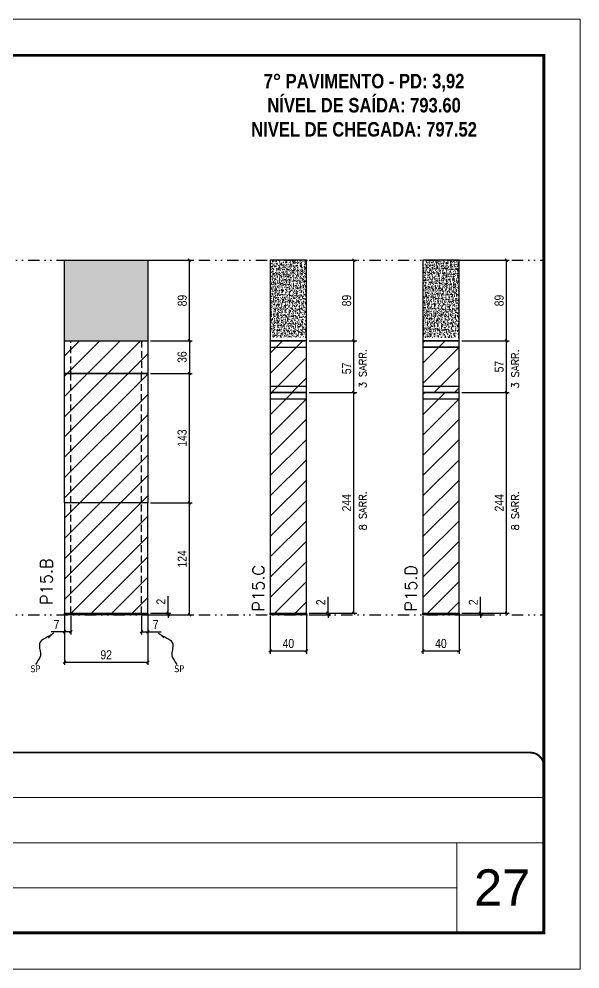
# Model space of a CAD drawing. Extents: x 28748 to 35002, y 14885 to 43501.
# Drawn here: x 32797 to 33417, y 35559 to 36609 of the extents above; entities that cross this region are included whole.
import ezdxf

# ---------------------------------------------------------------- set-up
doc = ezdxf.new("R2010")
doc.units = 0
for name, pattern in [('CONTINUO', [0]), ('DASHED', [0.75, 0.5, -0.25]), ('DIVIDE2', [0.625, 0.25, -0.125, 0, -0.125, 0, -0.125]), ('HIDDEN', [0.375, 0.25, -0.125])]:
    doc.linetypes.add(name, pattern=pattern)
for name, color, linetype, lineweight in [('CARIMBO', 255, 'Continuous', 9), ('Folhas', 255, 'Continuous', 9), ('Hachura', 251, 'Continuous', 9), ('SARRAFO DE PRESSAO', 251, 'DASHED', 9), ('Texto Seção', 7, 'Continuous', 15)]:
    doc.layers.add(name, color=color, linetype=linetype, lineweight=lineweight)
for name, color, linetype in [('COTA', 241, 'Continuous'), ('NOMENCLATURA', 7, 'Continuous'), ('Nível', 160, 'Continuous'), ('Painéis', 200, 'Continuous'), ('SARR_2.2x7', 40, 'Continuous'), ('Sarrafo de Pressão', 42, 'HIDDEN'), ('texto', 7, 'Continuous')]:
    doc.layers.add(name, color=color, linetype=linetype)
doc.styles.add('ARIAL', font='arial.ttf')
doc.styles.add('COTA TECNICA', font='techl___.ttf', dxfattribs={"height": 10})
doc.styles.add('COTA TECNICA-50', font='techl___.ttf', dxfattribs={"height": 10})
doc.styles.add('REGUA-120', font='ROMANS.shx', dxfattribs={"height": 15})
doc.styles.add('ROMANC', font='techb___.ttf', dxfattribs={"height": 2.5})
doc.styles.add('ROMANS', font='romans.shx')
doc.styles.get("Standard").update_dxf_attribs({"font": 'arial.ttf'})
doc.dimstyles.new('COTA PAINEL-50', dxfattribs={"dimtxt": 10, "dimasz": 3, "dimexe": 3, "dimexo": 3, "dimgap": 3, "dimtad": 1, "dimdec": 1, "dimzin": 12, "dimdsep": 46, "dimtxsty": 'COTA TECNICA-50', "dimblk1": 'OBLIQUE', "dimblk2": 'OBLIQUE', "dimsah": 1, "dimcen": 0.9, "dimclrd": 4, "dimclre": 4, "dimclrt": 240, "dimadec": 1, "dimazin": 3, "dimtfac": 1, "dimtdec": 1, "dimtmove": 0, "dimatfit": 3, "dimfxl": 1, "dimtolj": 1, "dimtzin": 12, "dimarcsym": 0})
doc.dimstyles.new('PAINEL', dxfattribs={"dimtxt": 10, "dimasz": 3, "dimexe": 3, "dimexo": 3, "dimgap": 3, "dimtad": 1, "dimdec": 1, "dimzin": 12, "dimdsep": 46, "dimtxsty": 'COTA TECNICA', "dimblk1": 'OBLIQUE', "dimblk2": 'OBLIQUE', "dimsah": 1, "dimcen": 0.9, "dimclrd": 4, "dimclre": 4, "dimclrt": 240, "dimadec": 1, "dimazin": 3, "dimtfac": 1, "dimtdec": 1, "dimtmove": 0, "dimatfit": 3, "dimfxl": 1, "dimtolj": 1, "dimtzin": 12, "dimarcsym": 0})
doc.dimstyles.get("Standard").update_dxf_attribs({"dimtxt": 0.18, "dimasz": 0.18, "dimexe": 0.18, "dimexo": 0.0625, "dimgap": 0.09, "dimtad": 0, "dimtih": 1, "dimtoh": 1, "dimdec": 4, "dimzin": 0, "dimdsep": 46, "dimtxsty": 'Standard', "dimcen": 0.09, "dimadec": 0, "dimazin": 0, "dimtfac": 1, "dimtdec": 4, "dimtofl": 0, "dimtmove": 0, "dimatfit": 3, "dimfxl": 1, "dimtolj": 1, "dimtzin": 0, "dimarcsym": 0})

# ---------------------------------------------------------------- blocks, each defined once
blk = doc.blocks.new('9999999999')
at = {"color": 30, "linetype": 'CONTINUO'}
for p, q in [((98564.6, 34379.6), (99584, 34379.6)), ((98564.6, 34329.8), (99488, 34329.8)), ((99584, 34329.8), (99488, 34329.8)), ((99488, 34329.8), (99488, 34230.2)), ((98564.6, 34280), (99488, 34280))]:
    blk.add_line(p, q, dxfattribs=at)
at = {"color": 30, "linetype": 'CONTINUO', "const_width": 2}
blk.add_lwpolyline([(99584, 34230.2), (99584, 34414.4, 0.414214), (99569, 34429.4), (98229, 34429.4, 0.414214), (98214, 34414.4), (98214, 34245.2, 0.414214), (98229, 34230.2), (99584, 34230.2)], format="xyb", dxfattribs=at)
at = {"layer": 'Folhas'}
blk.add_lwpolyline([(98139, 34190.2), (99624, 34190.2), (99624, 35240.2), (98139, 35240.2)], close=True, dxfattribs=at)
at = {"layer": 'Folhas', "color": 30, "const_width": 3}
blk.add_lwpolyline([(98214, 34230.2), (99584, 34230.2), (99584, 35200.2), (98214, 35200.2)], close=True, dxfattribs=at)
blk = doc.blocks.new('_Oblique')
at = {"color": 0, "linetype": 'ByBlock', "lineweight": -2}
blk.add_line((-0.5, -0.5), (0.5, 0.5), dxfattribs=at)
blk = doc.blocks.new('*D532')
at = {"layer": 'COTA', "color": 4, "lineweight": -2, "transparency": 16777216}
for p, q in [((33117.5, 36196.6), (33170, 36196.6)), ((33167, 35952.6), (33167, 36196.6)), ((33117.5, 35952.6), (33170, 35952.6))]:
    blk.add_line(p, q, dxfattribs=at)
at = {"layer": 'Defpoints', "color": 0, "transparency": 16777216}
for p in [(33114.5, 36196.6), (33167, 36196.6), (33114.5, 35952.6)]:
    blk.add_point(p, dxfattribs=at)
at = {"layer": 'COTA', "color": 4, "lineweight": -2, "transparency": 16777216, "xscale": 3, "yscale": 3, "zscale": 3}
for p, rotation in [((33167, 36196.6), 90), ((33167, 35952.6), 270)]:
    blk.add_blockref('_Oblique', p, dxfattribs=dict(at, rotation=rotation))
at = {"layer": 'COTA', "color": 240, "transparency": 16777216, "insert": (33158.9, 36074.6), "char_height": 10, "attachment_point": 5, "rotation": 90, "style": 'COTA TECNICA'}
blk.add_mtext('\\A1;244', dxfattribs=at)
blk = doc.blocks.new('*D533')
at = {"layer": 'COTA', "color": 4, "lineweight": -2, "transparency": 16777216}
for p, q in [((33117.5, 36342.6), (33170, 36342.6)), ((33167, 36253.6), (33167, 36342.6)), ((33117.5, 36253.6), (33170, 36253.6))]:
    blk.add_line(p, q, dxfattribs=at)
at = {"layer": 'Defpoints', "color": 0, "transparency": 16777216}
for p in [(33114.5, 36342.6), (33167, 36342.6), (33114.5, 36253.6)]:
    blk.add_point(p, dxfattribs=at)
at = {"layer": 'COTA', "color": 4, "lineweight": -2, "transparency": 16777216, "xscale": 3, "yscale": 3, "zscale": 3}
for p, rotation in [((33167, 36342.6), 90), ((33167, 36253.6), 270)]:
    blk.add_blockref('_Oblique', p, dxfattribs=dict(at, rotation=rotation))
at = {"layer": 'COTA', "color": 240, "transparency": 16777216, "insert": (33158.9, 36298.1), "char_height": 10, "attachment_point": 5, "rotation": 90, "style": 'COTA TECNICA'}
blk.add_mtext('\\A1;89', dxfattribs=at)
blk = doc.blocks.new('*D534')
at = {"layer": 'COTA', "color": 4, "lineweight": -2, "transparency": 16777216}
for p, q in [((33074.5, 35949.6), (33074.5, 35907.8)), ((33114.5, 35949.6), (33114.5, 35907.8)), ((33074.5, 35910.8), (33114.5, 35910.8))]:
    blk.add_line(p, q, dxfattribs=at)
at = {"layer": 'Defpoints', "color": 0, "transparency": 16777216}
for p in [(33074.5, 35952.6), (33114.5, 35952.6), (33114.5, 35910.8)]:
    blk.add_point(p, dxfattribs=at)
at = {"layer": 'COTA', "color": 4, "lineweight": -2, "transparency": 16777216, "xscale": 3, "yscale": 3, "zscale": 3, "rotation": 180}
blk.add_blockref('_Oblique', (33074.5, 35910.8), dxfattribs=at)
at = {"layer": 'COTA', "color": 4, "lineweight": -2, "transparency": 16777216, "xscale": 3, "yscale": 3, "zscale": 3}
blk.add_blockref('_Oblique', (33114.5, 35910.8), dxfattribs=at)
at = {"layer": 'COTA', "color": 240, "transparency": 16777216, "insert": (33094.5, 35919), "char_height": 10, "attachment_point": 5, "style": 'COTA TECNICA'}
blk.add_mtext('\\A1;40', dxfattribs=at)
blk = doc.blocks.new('*D1610')
at = {"layer": 'COTA', "color": 4, "linetype": 'ByBlock', "lineweight": -2, "transparency": 16777216}
for p, q in [((33117.5, 36253.6), (33170, 36253.6)), ((33167, 36196.6), (33167, 36253.6)), ((33117.5, 36196.6), (33170, 36196.6))]:
    blk.add_line(p, q, dxfattribs=at)
at = {"layer": 'Defpoints', "color": 0, "linetype": 'ByBlock', "transparency": 16777216}
for p in [(33114.5, 36253.6), (33167, 36253.6), (33114.5, 36196.6)]:
    blk.add_point(p, dxfattribs=at)
at = {"layer": 'COTA', "color": 4, "linetype": 'ByBlock', "lineweight": -2, "transparency": 16777216, "xscale": 3, "yscale": 3, "zscale": 3}
for p, rotation in [((33167, 36253.6), 90), ((33167, 36196.6), 270)]:
    blk.add_blockref('_Oblique', p, dxfattribs=dict(at, rotation=rotation))
at = {"layer": 'COTA', "color": 240, "linetype": 'ByBlock', "transparency": 16777216, "insert": (33158.9, 36223.1), "char_height": 10, "attachment_point": 5, "rotation": 90, "style": 'COTA TECNICA'}
blk.add_mtext('\\A1;57', dxfattribs=at)
blk = doc.blocks.new('*D535')
at = {"layer": 'COTA', "color": 4, "lineweight": -2, "transparency": 16777216}
for p, q in [((33138.3, 35952.6), (33138.3, 35970.7)), ((33117.5, 35952.6), (33141.3, 35952.6)), ((33138.3, 35950.6), (33138.3, 35952.6)), ((33117.5, 35950.6), (33141.3, 35950.6)), ((33138.3, 35950.6), (33138.3, 35947.6))]:
    blk.add_line(p, q, dxfattribs=at)
at = {"layer": 'Defpoints', "color": 0, "transparency": 16777216}
for p in [(33114.5, 35952.6), (33138.3, 35952.6), (33114.5, 35950.6)]:
    blk.add_point(p, dxfattribs=at)
at = {"layer": 'COTA', "color": 4, "lineweight": -2, "transparency": 16777216, "xscale": 3, "yscale": 3, "zscale": 3}
for p, rotation in [((33138.3, 35952.6), 270), ((33138.3, 35950.6), 90)]:
    blk.add_blockref('_Oblique', p, dxfattribs=dict(at, rotation=rotation))
at = {"layer": 'COTA', "color": 240, "transparency": 16777216, "insert": (33130.3, 35964.6), "char_height": 10, "attachment_point": 5, "rotation": 90, "style": 'COTA TECNICA-50'}
blk.add_mtext('\\A1;2', dxfattribs=at)
blk = doc.blocks.new('*D621')
at = {"layer": 'COTA', "color": 4, "lineweight": -2, "transparency": 16777216}
for p, q in [((32847.1, 35949.6), (32847.1, 35895.4)), ((32939.1, 35949.6), (32939.1, 35895.4)), ((32847.1, 35898.4), (32939.1, 35898.4))]:
    blk.add_line(p, q, dxfattribs=at)
at = {"layer": 'Defpoints', "color": 0, "transparency": 16777216}
for p in [(32847.1, 35952.6), (32939.1, 35952.6), (32939.1, 35898.4)]:
    blk.add_point(p, dxfattribs=at)
at = {"layer": 'COTA', "color": 4, "lineweight": -2, "transparency": 16777216, "xscale": 3, "yscale": 3, "zscale": 3, "rotation": 180}
blk.add_blockref('_Oblique', (32847.1, 35898.4), dxfattribs=at)
at = {"layer": 'COTA', "color": 4, "lineweight": -2, "transparency": 16777216, "xscale": 3, "yscale": 3, "zscale": 3}
blk.add_blockref('_Oblique', (32939.1, 35898.4), dxfattribs=at)
at = {"layer": 'COTA', "color": 240, "transparency": 16777216, "insert": (32893.1, 35906.5), "char_height": 10, "attachment_point": 5, "style": 'COTA TECNICA'}
blk.add_mtext('\\A1;92', dxfattribs=at)
blk = doc.blocks.new('*D622')
at = {"layer": 'COTA', "color": 4, "lineweight": -2, "transparency": 16777216}
for p, q in [((32942.1, 36074.6), (32988.3, 36074.6)), ((32985.3, 35950.6), (32985.3, 36074.6)), ((32942.1, 35950.6), (32988.3, 35950.6))]:
    blk.add_line(p, q, dxfattribs=at)
at = {"layer": 'Defpoints', "color": 0, "transparency": 16777216}
for p in [(32939.1, 36074.6), (32985.3, 36074.6), (32939.1, 35950.6)]:
    blk.add_point(p, dxfattribs=at)
at = {"layer": 'COTA', "color": 4, "lineweight": -2, "transparency": 16777216, "xscale": 3, "yscale": 3, "zscale": 3}
for p, rotation in [((32985.3, 36074.6), 90), ((32985.3, 35950.6), 270)]:
    blk.add_blockref('_Oblique', p, dxfattribs=dict(at, rotation=rotation))
at = {"layer": 'COTA', "color": 240, "transparency": 16777216, "insert": (32977.2, 36012.6), "char_height": 10, "attachment_point": 5, "rotation": 90, "style": 'COTA TECNICA-50'}
blk.add_mtext('\\A1;124', dxfattribs=at)
blk = doc.blocks.new('*D623')
at = {"layer": 'COTA', "color": 4, "lineweight": -2, "transparency": 16777216}
for p, q in [((32961.6, 35952.6), (32961.6, 35971.4)), ((32942.1, 35952.6), (32964.6, 35952.6)), ((32961.6, 35950.6), (32961.6, 35952.6)), ((32942.1, 35950.6), (32964.6, 35950.6)), ((32961.6, 35950.6), (32961.6, 35947.6))]:
    blk.add_line(p, q, dxfattribs=at)
at = {"layer": 'Defpoints', "color": 0, "transparency": 16777216}
for p in [(32939.1, 35952.6), (32939.1, 35950.6), (32961.6, 35950.6)]:
    blk.add_point(p, dxfattribs=at)
at = {"layer": 'COTA', "color": 4, "lineweight": -2, "transparency": 16777216, "xscale": 3, "yscale": 3, "zscale": 3}
for p, rotation in [((32961.6, 35952.6), 270), ((32961.6, 35950.6), 90)]:
    blk.add_blockref('_Oblique', p, dxfattribs=dict(at, rotation=rotation))
at = {"layer": 'COTA', "color": 240, "transparency": 16777216, "insert": (32953.6, 35965.3), "char_height": 10, "attachment_point": 5, "rotation": 90, "style": 'COTA TECNICA-50'}
blk.add_mtext('\\A1;2', dxfattribs=at)
blk = doc.blocks.new('*D624')
at = {"layer": 'COTA', "color": 4, "lineweight": -2, "transparency": 16777216}
for p, q in [((32847.1, 35947.6), (32847.1, 35929.1)), ((32854.1, 35949.6), (32854.1, 35929.1)), ((32847.1, 35932.1), (32832.3, 35932.1)), ((32854.1, 35932.1), (32847.1, 35932.1))]:
    blk.add_line(p, q, dxfattribs=at)
at = {"layer": 'Defpoints', "color": 0, "transparency": 16777216}
for p in [(32854.1, 35952.6), (32847.1, 35950.6), (32847.1, 35932.1)]:
    blk.add_point(p, dxfattribs=at)
at = {"layer": 'COTA', "color": 4, "lineweight": -2, "transparency": 16777216, "xscale": 3, "yscale": 3, "zscale": 3, "rotation": 180}
blk.add_blockref('_Oblique', (32847.1, 35932.1), dxfattribs=at)
at = {"layer": 'COTA', "color": 4, "lineweight": -2, "transparency": 16777216, "xscale": 3, "yscale": 3, "zscale": 3}
blk.add_blockref('_Oblique', (32854.1, 35932.1), dxfattribs=at)
at = {"layer": 'COTA', "color": 240, "transparency": 16777216, "insert": (32838.2, 35940.1), "char_height": 10, "attachment_point": 5, "style": 'COTA TECNICA-50'}
blk.add_mtext('\\A1;7', dxfattribs=at)
blk = doc.blocks.new('*D625')
at = {"layer": 'COTA', "color": 4, "lineweight": -2, "transparency": 16777216}
for p, q in [((32932.1, 35949.6), (32932.1, 35929.1)), ((32939.1, 35947.6), (32939.1, 35929.1)), ((32932.1, 35932.1), (32939.1, 35932.1)), ((32939.1, 35932.1), (32953.8, 35932.1))]:
    blk.add_line(p, q, dxfattribs=at)
at = {"layer": 'Defpoints', "color": 0, "transparency": 16777216}
for p in [(32932.1, 35952.6), (32939.1, 35950.6), (32939.1, 35932.1)]:
    blk.add_point(p, dxfattribs=at)
at = {"layer": 'COTA', "color": 4, "lineweight": -2, "transparency": 16777216, "xscale": 3, "yscale": 3, "zscale": 3, "rotation": 180}
blk.add_blockref('_Oblique', (32932.1, 35932.1), dxfattribs=at)
at = {"layer": 'COTA', "color": 4, "lineweight": -2, "transparency": 16777216, "xscale": 3, "yscale": 3, "zscale": 3}
blk.add_blockref('_Oblique', (32939.1, 35932.1), dxfattribs=at)
at = {"layer": 'COTA', "color": 240, "transparency": 16777216, "insert": (32947.9, 35940.1), "char_height": 10, "attachment_point": 5, "style": 'COTA TECNICA-50'}
blk.add_mtext('\\A1;7', dxfattribs=at)
blk = doc.blocks.new('*D571')
at = {"layer": 'COTA', "color": 4, "linetype": 'ByBlock', "lineweight": -2, "transparency": 16777216}
for p, q in [((32942.1, 36217.6), (32988.3, 36217.6)), ((32985.3, 36074.6), (32985.3, 36217.6)), ((32942.1, 36074.6), (32988.3, 36074.6))]:
    blk.add_line(p, q, dxfattribs=at)
at = {"layer": 'Defpoints', "color": 0, "linetype": 'ByBlock', "transparency": 16777216}
for p in [(32939.1, 36217.6), (32985.3, 36217.6), (32939.1, 36074.6)]:
    blk.add_point(p, dxfattribs=at)
at = {"layer": 'COTA', "color": 4, "linetype": 'ByBlock', "lineweight": -2, "transparency": 16777216, "xscale": 3, "yscale": 3, "zscale": 3}
for p, rotation in [((32985.3, 36217.6), 90), ((32985.3, 36074.6), 270)]:
    blk.add_blockref('_Oblique', p, dxfattribs=dict(at, rotation=rotation))
at = {"layer": 'COTA', "color": 240, "linetype": 'ByBlock', "transparency": 16777216, "insert": (32977.1, 36146.1), "char_height": 10, "attachment_point": 5, "rotation": 90, "style": 'COTA TECNICA'}
blk.add_mtext('\\A1;143', dxfattribs=at)
blk = doc.blocks.new('*D1387')
at = {"layer": 'COTA', "color": 4, "lineweight": -2, "transparency": 16777216}
for p, q in [((32942.1, 36342.6), (32988.3, 36342.6)), ((32985.3, 36253.6), (32985.3, 36342.6)), ((32942.1, 36253.6), (32988.3, 36253.6))]:
    blk.add_line(p, q, dxfattribs=at)
at = {"layer": 'Defpoints', "color": 0, "transparency": 16777216}
for p in [(32939.1, 36342.6), (32985.3, 36342.6), (32939.1, 36253.6)]:
    blk.add_point(p, dxfattribs=at)
at = {"layer": 'COTA', "color": 4, "lineweight": -2, "transparency": 16777216, "xscale": 3, "yscale": 3, "zscale": 3}
for p, rotation in [((32985.3, 36342.6), 90), ((32985.3, 36253.6), 270)]:
    blk.add_blockref('_Oblique', p, dxfattribs=dict(at, rotation=rotation))
at = {"layer": 'COTA', "color": 240, "transparency": 16777216, "insert": (32977.2, 36298.1), "char_height": 10, "attachment_point": 5, "rotation": 90, "style": 'COTA TECNICA'}
blk.add_mtext('\\A1;89', dxfattribs=at)
blk = doc.blocks.new('*D1388')
at = {"layer": 'COTA', "color": 4, "lineweight": -2, "transparency": 16777216}
for p, q in [((33286.1, 36196.6), (33338.6, 36196.6)), ((33335.6, 35952.6), (33335.6, 36196.6)), ((33286.1, 35952.6), (33338.6, 35952.6))]:
    blk.add_line(p, q, dxfattribs=at)
at = {"layer": 'Defpoints', "color": 0, "transparency": 16777216}
for p in [(33283.1, 36196.6), (33335.6, 36196.6), (33283.1, 35952.6)]:
    blk.add_point(p, dxfattribs=at)
at = {"layer": 'COTA', "color": 4, "lineweight": -2, "transparency": 16777216, "xscale": 3, "yscale": 3, "zscale": 3}
for p, rotation in [((33335.6, 36196.6), 90), ((33335.6, 35952.6), 270)]:
    blk.add_blockref('_Oblique', p, dxfattribs=dict(at, rotation=rotation))
at = {"layer": 'COTA', "color": 240, "transparency": 16777216, "insert": (33327.5, 36074.6), "char_height": 10, "attachment_point": 5, "rotation": 90, "style": 'COTA TECNICA'}
blk.add_mtext('\\A1;244', dxfattribs=at)
blk = doc.blocks.new('*D1389')
at = {"layer": 'COTA', "color": 4, "lineweight": -2, "transparency": 16777216}
for p, q in [((33286.1, 36342.6), (33338.6, 36342.6)), ((33335.6, 36253.6), (33335.6, 36342.6)), ((33286.1, 36253.6), (33338.6, 36253.6))]:
    blk.add_line(p, q, dxfattribs=at)
at = {"layer": 'Defpoints', "color": 0, "transparency": 16777216}
for p in [(33283.1, 36342.6), (33335.6, 36342.6), (33283.1, 36253.6)]:
    blk.add_point(p, dxfattribs=at)
at = {"layer": 'COTA', "color": 4, "lineweight": -2, "transparency": 16777216, "xscale": 3, "yscale": 3, "zscale": 3}
for p, rotation in [((33335.6, 36342.6), 90), ((33335.6, 36253.6), 270)]:
    blk.add_blockref('_Oblique', p, dxfattribs=dict(at, rotation=rotation))
at = {"layer": 'COTA', "color": 240, "transparency": 16777216, "insert": (33327.5, 36298.1), "char_height": 10, "attachment_point": 5, "rotation": 90, "style": 'COTA TECNICA'}
blk.add_mtext('\\A1;89', dxfattribs=at)
blk = doc.blocks.new('*D1390')
at = {"layer": 'COTA', "color": 4, "lineweight": -2, "transparency": 16777216}
for p, q in [((33243.1, 35949.6), (33243.1, 35907.8)), ((33283.1, 35949.6), (33283.1, 35907.8)), ((33243.1, 35910.8), (33283.1, 35910.8))]:
    blk.add_line(p, q, dxfattribs=at)
at = {"layer": 'Defpoints', "color": 0, "transparency": 16777216}
for p in [(33243.1, 35952.6), (33283.1, 35952.6), (33283.1, 35910.8)]:
    blk.add_point(p, dxfattribs=at)
at = {"layer": 'COTA', "color": 4, "lineweight": -2, "transparency": 16777216, "xscale": 3, "yscale": 3, "zscale": 3, "rotation": 180}
blk.add_blockref('_Oblique', (33243.1, 35910.8), dxfattribs=at)
at = {"layer": 'COTA', "color": 4, "lineweight": -2, "transparency": 16777216, "xscale": 3, "yscale": 3, "zscale": 3}
blk.add_blockref('_Oblique', (33283.1, 35910.8), dxfattribs=at)
at = {"layer": 'COTA', "color": 240, "transparency": 16777216, "insert": (33263.1, 35919), "char_height": 10, "attachment_point": 5, "style": 'COTA TECNICA'}
blk.add_mtext('\\A1;40', dxfattribs=at)
blk = doc.blocks.new('*D2080')
at = {"layer": 'COTA', "color": 4, "linetype": 'ByBlock', "lineweight": -2, "transparency": 16777216}
for p, q in [((33286.1, 36253.6), (33338.6, 36253.6)), ((33335.6, 36196.6), (33335.6, 36253.6)), ((33286.1, 36196.6), (33338.6, 36196.6))]:
    blk.add_line(p, q, dxfattribs=at)
at = {"layer": 'Defpoints', "color": 0, "linetype": 'ByBlock', "transparency": 16777216}
for p in [(33283.1, 36253.6), (33335.6, 36253.6), (33283.1, 36196.6)]:
    blk.add_point(p, dxfattribs=at)
at = {"layer": 'COTA', "color": 4, "linetype": 'ByBlock', "lineweight": -2, "transparency": 16777216, "xscale": 3, "yscale": 3, "zscale": 3}
for p, rotation in [((33335.6, 36253.6), 90), ((33335.6, 36196.6), 270)]:
    blk.add_blockref('_Oblique', p, dxfattribs=dict(at, rotation=rotation))
at = {"layer": 'COTA', "color": 240, "linetype": 'ByBlock', "transparency": 16777216, "insert": (33327.5, 36225.1), "char_height": 10, "attachment_point": 5, "rotation": 90, "style": 'COTA TECNICA'}
blk.add_mtext('\\A1;57', dxfattribs=at)
blk = doc.blocks.new('*D1391')
at = {"layer": 'COTA', "color": 4, "lineweight": -2, "transparency": 16777216}
for p, q in [((33306.9, 35952.6), (33306.9, 35970.7)), ((33286.1, 35952.6), (33309.9, 35952.6)), ((33306.9, 35950.6), (33306.9, 35952.6)), ((33286.1, 35950.6), (33309.9, 35950.6)), ((33306.9, 35950.6), (33306.9, 35947.6))]:
    blk.add_line(p, q, dxfattribs=at)
at = {"layer": 'Defpoints', "color": 0, "transparency": 16777216}
for p in [(33283.1, 35952.6), (33306.9, 35952.6), (33283.1, 35950.6)]:
    blk.add_point(p, dxfattribs=at)
at = {"layer": 'COTA', "color": 4, "lineweight": -2, "transparency": 16777216, "xscale": 3, "yscale": 3, "zscale": 3}
for p, rotation in [((33306.9, 35952.6), 270), ((33306.9, 35950.6), 90)]:
    blk.add_blockref('_Oblique', p, dxfattribs=dict(at, rotation=rotation))
at = {"layer": 'COTA', "color": 240, "transparency": 16777216, "insert": (33298.9, 35964.6), "char_height": 10, "attachment_point": 5, "rotation": 90, "style": 'COTA TECNICA-50'}
blk.add_mtext('\\A1;2', dxfattribs=at)
blk = doc.blocks.new('*D2281')
at = {"layer": 'COTA', "color": 4, "lineweight": -2, "transparency": 16777216}
for p, q in [((32942.1, 36253.6), (32988.3, 36253.6)), ((32985.3, 36253.6), (32985.3, 36217.6)), ((32942.1, 36217.6), (32988.3, 36217.6))]:
    blk.add_line(p, q, dxfattribs=at)
at = {"layer": 'Defpoints', "color": 0, "transparency": 16777216}
for p in [(32939.1, 36253.6), (32939.1, 36217.6), (32985.3, 36217.6)]:
    blk.add_point(p, dxfattribs=at)
at = {"layer": 'COTA', "color": 4, "lineweight": -2, "transparency": 16777216, "xscale": 3, "yscale": 3, "zscale": 3}
for p, rotation in [((32985.3, 36253.6), 90), ((32985.3, 36217.6), 270)]:
    blk.add_blockref('_Oblique', p, dxfattribs=dict(at, rotation=rotation))
at = {"layer": 'COTA', "color": 240, "transparency": 16777216, "insert": (32977.1, 36235.6), "char_height": 10, "attachment_point": 5, "rotation": 90, "style": 'COTA TECNICA'}
blk.add_mtext('\\A1;36', dxfattribs=at)

msp = doc.modelspace()

# ---------------------------------------------------------------- hatches: boundary and pattern name
at = {"layer": 'COTA', "linetype": 'ByBlock'}
h = msp.add_hatch(dxfattribs=at)
h.set_pattern_fill('AR-CONC', color=256, scale=0.03)
h.set_pattern_definition([(50, (29298.68, 35524.51), (5.46554, -0.4781726), [0.5715, -6.2865]), (355, (29298.68, 35524.51), (-1.057303, 5.731705), [0.4572, -5.0292175]), (100.45144, (29299.1356, 35524.4703), (4.4082374, 5.2535326), [0.4857, -5.342707]), (46.1842, (29298.68, 35526.034), (8.132371, -1.26127), [0.85725, -9.42975]), (96.63556, (29299.358, 35525.929), (7.122124, 7.422784), [0.72855, -8.014068]), (351.18415, (29298.68, 35526.034), (7.122124, 7.422784), [0.685799, -7.543792]), (21, (29299.442, 35525.653), (4.548432, -3.067956), [0.5715, -6.2865]), (326, (29299.442, 35525.653), (1.854061, 5.525639), [0.4572, -5.0292]), (71.45144, (29299.821, 35525.3975), (6.4024926, 2.457683), [0.4857, -5.342698]), (37.5, (29298.6801, 35524.5102), (0.0926581, 2.5366512), [0, -4.96824, 0, -5.1054, 0, -5.04825]), (7.5, (29298.68, 35524.5102), (2.0045899, 3.0054172), [0, -2.91084, 0, -4.85394, 0, -1.92405]), (327.5, (29296.9808, 35524.5102), (4.0677179, -0.1718623), [0, -1.905, 0, -5.9436, 0, -7.8867]), (317.5, (29296.219, 35524.51), (4.4438754, 0.7627947), [0, -2.4765, 0, -3.94716, 0, -5.6007])])
h.paths.add_polyline_path([(32905.07, 36253.58), (32939.07, 36253.58), (32939.07, 36342.58), (32847.07, 36342.58), (32847.07, 36253.58)])
h = msp.add_hatch(dxfattribs=at)
h.set_pattern_fill('AR-CONC', color=256, scale=0.03)
h.set_pattern_definition([(50, (-98539.497, 9462.3143), (5.46554007, -0.47817257), [0.5715, -6.2865]), (355, (-98539.497, 9462.3143), (-1.05730264, 5.73170536), [0.4572, -5.02921753]), (100.4514447, (-98539.0416, 9462.2745), (4.40823741, 5.25353256), [0.48570026, -5.34270734]), (46.1842, (-98539.497, 9463.838), (8.13237123, -1.26126984), [0.85725, -9.42975]), (96.6355576, (-98538.819, 9463.733), (7.122124, 7.42278374), [0.7285507, -8.01406824]), (351.184151, (-98539.497, 9463.838), (7.122124, 7.42278374), [0.685799, -7.54379196]), (21, (-98538.735, 9463.4573), (4.54843174, -3.06795595), [0.5715, -6.2865]), (326, (-98538.735, 9463.4573), (1.85406085, 5.52563898), [0.4572, -5.0292]), (71.451445, (-98538.356, 9463.2016), (6.40249258, 2.45768307), [0.48570026, -5.34269813]), (37.5, (-98539.497, 9462.3143), (0.092658098, 2.536651166), [0, -4.96824, 0, -5.1054, 0, -5.04825]), (7.5, (-98539.497, 9462.3143), (2.004589875, 3.005417245), [0, -2.91084, 0, -4.85394, 0, -1.92405]), (327.5, (-98541.1963, 9462.3143), (4.067717855, -0.17186232), [0, -1.905, 0, -5.9436, 0, -7.8867]), (317.5, (-98541.9583, 9462.3143), (4.44387544, 0.76279473), [0, -2.4765, 0, -3.94716, 0, -5.6007])])
h.paths.add_polyline_path([(33074.53, 36257.58), (33114.53, 36257.58), (33114.53, 36342.58), (33074.53, 36342.58)])
h = msp.add_hatch(dxfattribs=at)
h.set_pattern_fill('AR-CONC', color=256, scale=0.03)
h.set_pattern_definition([(50, (-98370.916, 9447.1143), (5.46554007, -0.47817257), [0.5715, -6.2865]), (355, (-98370.916, 9447.1143), (-1.05730264, 5.73170536), [0.4572, -5.02921753]), (100.4514447, (-98370.4607, 9447.0745), (4.40823741, 5.25353256), [0.48570026, -5.34270734]), (46.1842, (-98370.916, 9448.638), (8.13237123, -1.26126984), [0.85725, -9.42975]), (96.6355576, (-98370.2384, 9448.533), (7.122124, 7.42278374), [0.7285507, -8.01406824]), (351.184151, (-98370.916, 9448.638), (7.122124, 7.42278374), [0.685799, -7.54379196]), (21, (-98370.154, 9448.2573), (4.54843174, -3.06795595), [0.5715, -6.2865]), (326, (-98370.154, 9448.2573), (1.85406085, 5.52563898), [0.4572, -5.0292]), (71.451445, (-98369.775, 9448.0016), (6.40249258, 2.45768307), [0.48570026, -5.34269813]), (37.5, (-98370.9161, 9447.1143), (0.092658098, 2.536651166), [0, -4.96824, 0, -5.1054, 0, -5.04825]), (7.5, (-98370.916, 9447.1143), (2.004589875, 3.005417245), [0, -2.91084, 0, -4.85394, 0, -1.92405]), (327.5, (-98372.6154, 9447.1143), (4.067717855, -0.17186232), [0, -1.905, 0, -5.9436, 0, -7.8867]), (317.5, (-98373.3774, 9447.1143), (4.44387544, 0.76279473), [0, -2.4765, 0, -3.94716, 0, -5.6007])])
h.paths.add_polyline_path([(33243.11, 36257.56), (33283.11, 36257.56), (33283.11, 36342.58), (33243.11, 36342.58)])
at = {"layer": 'Hachura'}
h = msp.add_hatch(dxfattribs=at)
h.set_pattern_fill('ANSI31', color=256, scale=5)
h.paths.add_polyline_path([(32939.07, 36253.58), (32847.07, 36253.58), (32847.07, 36217.58), (32939.07, 36217.58)])
h = msp.add_hatch(dxfattribs=at)
h.set_pattern_fill('ANSI31', color=256, scale=5)
h.paths.add_polyline_path([(33114.53, 36253.58), (33074.53, 36253.58), (33074.53, 36196.56), (33114.53, 36196.56)])
h = msp.add_hatch(dxfattribs=at)
h.set_pattern_fill('ANSI31', color=256, scale=5)
h.paths.add_polyline_path([(33283.11, 36253.56), (33243.11, 36253.56), (33243.11, 36196.56), (33283.11, 36196.56)])
h = msp.add_hatch(dxfattribs=at)
h.set_pattern_fill('ANSI31', color=256, scale=5)
h.paths.add_polyline_path([(32939.07, 36217.58), (32847.07, 36217.58), (32847.07, 36074.58), (32939.07, 36074.58)])
h = msp.add_hatch(dxfattribs=at)
h.set_pattern_fill('ANSI31', color=256, scale=5)
h.set_pattern_definition([(45, (28923.718, 35568.31), (-11.22532, 11.22532), [])])
h.paths.add_polyline_path([(33114.53, 36196.56), (33074.53, 36196.56), (33074.53, 35952.58), (33114.53, 35952.58)])
h = msp.add_hatch(dxfattribs=at)
h.set_pattern_fill('ANSI31', color=256, scale=5)
h.set_pattern_definition([(45, (29092.3, 35568.31), (-11.22532, 11.22532), [])])
h.paths.add_polyline_path([(33283.11, 36196.56), (33243.11, 36196.56), (33243.11, 35952.58), (33283.11, 35952.58)])
h = msp.add_hatch(dxfattribs=at)
h.set_pattern_fill('ANSI31', color=256, scale=5)
h.paths.add_polyline_path([(32939.07, 36074.58), (32847.07, 36074.58), (32847.07, 35952.58), (32939.07, 35952.58)])

# ---------------------------------------------------------------- linework, layer by layer
at = {"layer": 'COTA', "linetype": 'ByBlock'}
for p, q in [((32847.07, 36253.58), (32847.07, 36342.58)), ((32847.07, 36342.58), (32939.07, 36342.58)), ((32939.07, 36342.58), (32939.07, 36253.58))]:
    msp.add_line(p, q, dxfattribs=at)
for points in [[(33074.53, 36253.58), (33114.53, 36253.58), (33114.53, 36342.58), (33074.53, 36342.58)], [(33243.11, 36253.56), (33283.11, 36253.56), (33283.11, 36342.58), (33243.11, 36342.58)]]:
    msp.add_lwpolyline(points, close=True, dxfattribs=at)
at = {"layer": 'Nível', "color": 4, "linetype": 'DIVIDE2', "ltscale": 50}
for p, q in [((32366.5, 36342.58), (33376.84, 36342.58)), ((32366.5, 35950.58), (33376.84, 35950.58))]:
    msp.add_line(p, q, dxfattribs=at)
at = {"layer": 'Painéis'}
for p, q in [((32847.07, 36253.58), (32939.07, 36253.58)), ((32847.07, 36217.58), (32847.07, 36253.58)), ((32939.07, 36253.58), (32939.07, 36217.58)), ((33114.53, 36253.58), (33074.53, 36253.58)), ((33074.53, 36253.58), (33074.53, 36196.56)), ((33114.53, 36196.56), (33114.53, 36253.58)), ((32847.07, 36074.58), (32847.07, 36217.58)), ((32847.07, 36217.58), (32939.07, 36217.58)), ((32939.07, 36217.58), (32847.07, 36217.58)), ((32939.07, 36217.58), (32939.07, 36074.58)), ((33074.53, 36196.56), (33114.53, 36196.56)), ((32939.07, 36074.58), (32847.07, 36074.58)), ((33074.53, 35952.58), (33114.53, 35952.58)), ((33074.53, 35950.58), (33074.53, 35952.58)), ((33114.53, 35952.58), (33114.53, 35950.58)), ((33243.11, 35952.58), (33283.11, 35952.58)), ((33243.11, 35950.58), (33243.11, 35952.58)), ((33283.11, 35952.58), (33283.11, 35950.58)), ((33114.53, 35950.58), (33074.53, 35950.58)), ((33283.11, 35950.58), (33243.11, 35950.58))]:
    msp.add_line(p, q, dxfattribs=at)
for points in [[(33243.11, 36196.56), (33283.11, 36196.56), (33283.11, 36253.56), (33243.11, 36253.56)], [(33074.53, 35952.58), (33114.53, 35952.58), (33114.53, 36196.56), (33074.53, 36196.56)], [(33243.11, 35952.58), (33283.11, 35952.58), (33283.11, 36196.56), (33243.11, 36196.56)], [(32847.07, 35952.58), (32939.07, 35952.58), (32939.07, 36074.58), (32847.07, 36074.58)], [(32847.07, 35952.58), (32939.07, 35952.58), (32939.07, 35950.58), (32847.07, 35950.58)]]:
    msp.add_lwpolyline(points, close=True, dxfattribs=at)
at = {"layer": 'SARR_2.2x7'}
for p, q in [((33074.53, 36246.58), (33114.53, 36246.58)), ((33074.53, 36246.56), (33114.53, 36246.56)), ((33243.11, 36246.56), (33283.11, 36246.56)), ((33283.11, 36246.56), (33243.11, 36246.56)), ((33074.53, 36203.56), (33114.53, 36203.56)), ((33243.11, 36203.56), (33283.11, 36203.56)), ((33074.53, 36189.56), (33114.53, 36189.56)), ((33243.11, 36189.56), (33283.11, 36189.56))]:
    msp.add_line(p, q, dxfattribs=at)
at = {"layer": 'Sarrafo de Pressão', "ltscale": 30}
for p, q in [((32854.07, 36217.58), (32854.07, 36253.58)), ((32932.07, 36253.58), (32932.07, 36217.58)), ((32854.07, 36074.58), (32854.07, 36217.58)), ((32932.07, 36074.58), (32932.07, 36217.58)), ((32854.07, 35952.58), (32854.07, 36074.58)), ((32932.07, 35952.58), (32932.07, 36074.58))]:
    msp.add_line(p, q, dxfattribs=at)

# ---------------------------------------------------------------- block references
at = {"layer": 'SARRAFO DE PRESSAO', "color": 6, "linetype": 'ByBlock'}
msp.add_blockref('9999999999', (-66207.14, 1369.09), dxfattribs=at)

# ---------------------------------------------------------------- texts
at = {"layer": 'CARIMBO', "style": 'ARIAL'}
msp.add_text('27', height=40, dxfattribs=at).set_placement((33299.7, 35629.44))
at = {"layer": 'NOMENCLATURA', "color": 2, "insert": (33178.17, 36575.35), "char_height": 16, "attachment_point": 2, "style": 'ROMANC'}
msp.add_mtext_dynamic_manual_height_columns('\\P7° PAVIMENTO - PD: 3,92\\PNÍVEL DE SAÍDA: 793.60\\PNIVEL DE CHEGADA: 797.52', width=300.2766, gutter_width=1, heights=[0], dxfattribs=at)
at = {"layer": 'texto', "color": 0, "char_height": 7.5, "attachment_point": 5}
for insert in [(32814.83, 35891.09), (32973.85, 35891.09)]:
    msp.add_mtext('{\\fTahoma|b0|i0|c0|p34;\\C4;SP}', dxfattribs=dict(at, insert=insert))
at = {"layer": 'Texto Seção', "linetype": 'Continuous', "style": 'ROMANS'}
for s, p in [('3 SARR.', (33180.7, 36201.22)), ('3 SARR.', (33349.28, 36200.96)), ('8 SARR.', (33180.7, 36044.09)), ('8 SARR.', (33349.28, 36044.09))]:
    msp.add_text(s, height=8, rotation=90, dxfattribs=at).set_placement(p)
at = {"layer": 'Texto Seção', "char_height": 13, "width": 285.3299, "attachment_point": 7, "rotation": 90, "style": 'REGUA-120'}
for s, insert in [('P15.B', (32833.6, 35961.83)), ('P15.C', (33067.88, 35954.5)), ('P15.D', (33236.46, 35954.5))]:
    msp.add_mtext(s, dxfattribs=dict(at, insert=insert))

# ---------------------------------------------------------------- dimensions: what is measured, and where the dimension line sits
at = {"layer": 'COTA'}
for base, p1, p2, picture, middle in [((32985.31, 36342.58), (32939.07, 36253.58), (32939.07, 36342.58), '*D1387', (32977.21, 36298.08)), ((33167.02, 36342.58), (33114.53, 36253.58), (33114.53, 36342.58), '*D533', (33158.92, 36298.08)), ((33335.6, 36342.58), (33283.11, 36253.56), (33283.11, 36342.58), '*D1389', (33327.5, 36298.07)), ((33167.02, 36196.56), (33114.53, 35952.58), (33114.53, 36196.56), '*D532', (33158.95, 36074.57)), ((33335.6, 36196.56), (33283.11, 35952.58), (33283.11, 36196.56), '*D1388', (33327.53, 36074.57))]:
    dim = msp.add_linear_dim(base=base, p1=p1, p2=p2, angle=90, dimstyle='PAINEL', override={"dimarcsym": 2}, dxfattribs=at)
    dim.commit()
    dim.dimension.update_dxf_attribs({"geometry": picture, "text_midpoint": middle})
for base, p1, p2, angle, dimstyle, picture, middle in [((32985.31, 36217.58), (32939.07, 36253.58), (32939.07, 36217.58), 90, 'PAINEL', '*D2281', (32977.09, 36235.58)), ((32985.31, 36074.58), (32939.07, 35950.58), (32939.07, 36074.58), 90, 'COTA PAINEL-50', '*D622', (32977.24, 36012.58)), ((32847.07, 35932.07), (32854.07, 35952.58), (32847.07, 35950.58), 180, 'COTA PAINEL-50', '*D624', (32838.21, 35940.14))]:
    dim = msp.add_linear_dim(base=base, p1=p1, p2=p2, angle=angle, dimstyle=dimstyle, dxfattribs=at)
    dim.commit()
    dim.dimension.update_dxf_attribs({"geometry": picture, "text_midpoint": middle})
at = {"layer": 'COTA', "linetype": 'ByBlock'}
dim = msp.add_linear_dim(base=(33167.02, 36253.58), p1=(33114.53, 36196.56), p2=(33114.53, 36253.58), angle=90, dimstyle='PAINEL', dxfattribs=at)
dim.commit()
dim.dimension.update_dxf_attribs({"geometry": '*D1610', "text_midpoint": (33167.02, 36223.07), "dimtype": 160})
for base, p1, p2, picture, middle in [((33335.6, 36253.56), (33283.11, 36196.56), (33283.11, 36253.56), '*D2080', (33327.49, 36225.06)), ((32985.31, 36217.58), (32939.07, 36074.58), (32939.07, 36217.58), '*D571', (32977.09, 36146.08))]:
    dim = msp.add_linear_dim(base=base, p1=p1, p2=p2, angle=90, dimstyle='PAINEL', dxfattribs=at)
    dim.commit()
    dim.dimension.update_dxf_attribs({"geometry": picture, "text_midpoint": middle})
at = {"layer": 'COTA'}
for base, p1, p2, picture, middle in [((32961.6, 35950.58), (32939.07, 35952.58), (32939.07, 35950.58), '*D623', (32961.6, 35965.32)), ((33138.35, 35952.58), (33114.53, 35950.58), (33114.53, 35952.58), '*D535', (33138.35, 35964.63)), ((33306.93, 35952.58), (33283.11, 35950.58), (33283.11, 35952.58), '*D1391', (33306.93, 35964.63))]:
    dim = msp.add_linear_dim(base=base, p1=p1, p2=p2, angle=90, dimstyle='COTA PAINEL-50', dxfattribs=at)
    dim.commit()
    dim.dimension.update_dxf_attribs({"geometry": picture, "text_midpoint": middle, "dimtype": 160})
for base, p1, p2, picture, middle in [((32939.07, 35898.4), (32847.07, 35952.58), (32939.07, 35952.58), '*D621', (32893.07, 35906.49)), ((33114.53, 35910.85), (33074.53, 35952.58), (33114.53, 35952.58), '*D534', (33094.53, 35918.95)), ((33283.11, 35910.85), (33243.11, 35952.58), (33283.11, 35952.58), '*D1390', (33263.11, 35918.95))]:
    dim = msp.add_linear_dim(base=base, p1=p1, p2=p2, dimstyle='PAINEL', override={"dimarcsym": 2}, dxfattribs=at)
    dim.commit()
    dim.dimension.update_dxf_attribs({"geometry": picture, "text_midpoint": middle})
dim = msp.add_linear_dim(base=(32939.07, 35932.07), p1=(32932.07, 35952.58), p2=(32939.07, 35950.58), dimstyle='COTA PAINEL-50', dxfattribs=at)
dim.commit()
dim.dimension.update_dxf_attribs({"geometry": '*D625', "text_midpoint": (32947.94, 35940.14)})

# ---------------------------------------------------------------- leaders
at = {"layer": 'COTA', "path_type": 1}
for points in [[(32835.24, 35930.4), (32819.46, 35918.56), (32820.38, 35905.55), (32814.83, 35895.77)], [(32950.9, 35930.4), (32966.69, 35918.56), (32965.76, 35905.55), (32971.32, 35895.77)]]:
    msp.add_leader(points, dimstyle='Standard', override={"dimasz": 8}, dxfattribs=at)

doc.saveas('drawing.dxf')
